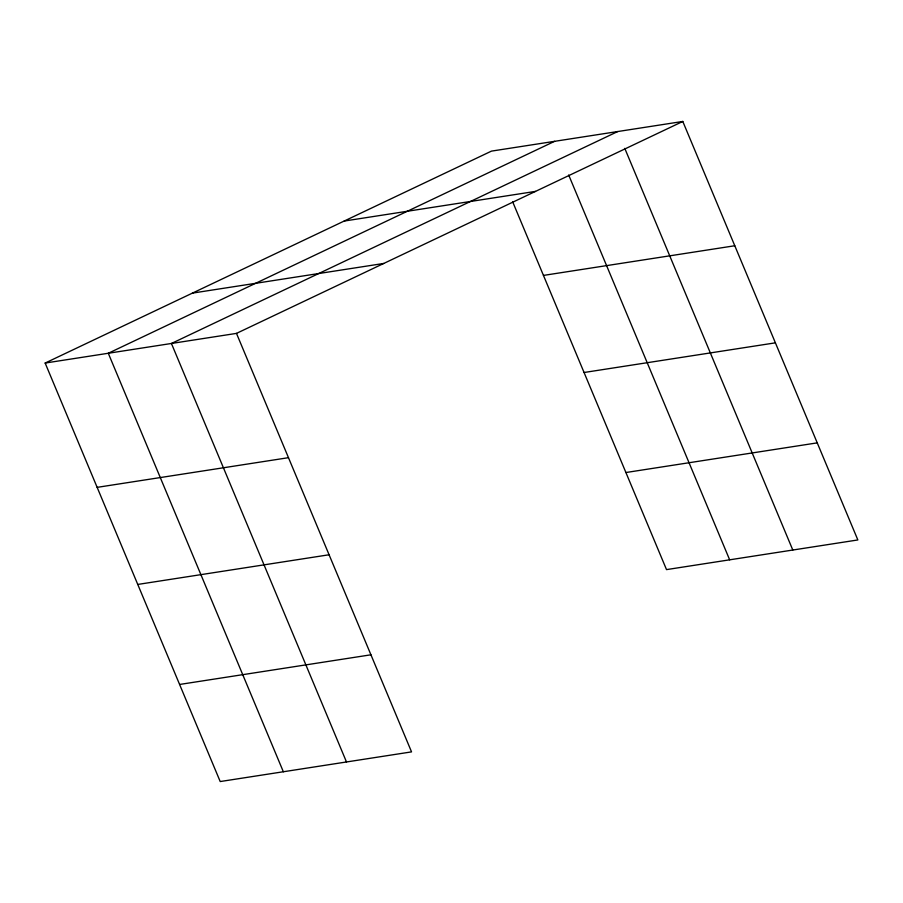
<?xml version="1.0" encoding="UTF-8"?>
<svg xmlns="http://www.w3.org/2000/svg" width="903" height="903" viewBox="0 0 903 903"><rect width="100%" height="100%" fill="white"/><g stroke="black" fill="none" stroke-linecap="round" stroke-linejoin="round"><path stroke-width="1.35" d="M45.15 363.051L236.484 333.388L411.542 751.883L220.208 781.546L45.15 363.051L491.458 151.117L682.792 121.453L857.85 539.949L666.516 569.612L512.588 201.617M554.6 141.331L108.292 353.265L283.35 771.76M617.742 131.533L171.423 343.479L346.492 761.974M236.484 333.388L682.792 121.453M344.178 221.054L535.513 191.391M192.429 293.114L383.764 263.45M543.459 275.415L734.782 245.751M584.072 372.499L775.395 342.835M97.152 487.36L288.475 457.686M625.903 472.529L817.238 442.865M137.753 584.444L329.087 554.769M179.595 684.463L370.93 654.799M624.774 148.374L792.8 550.029M568.676 174.99L729.658 559.826"/></g></svg>
